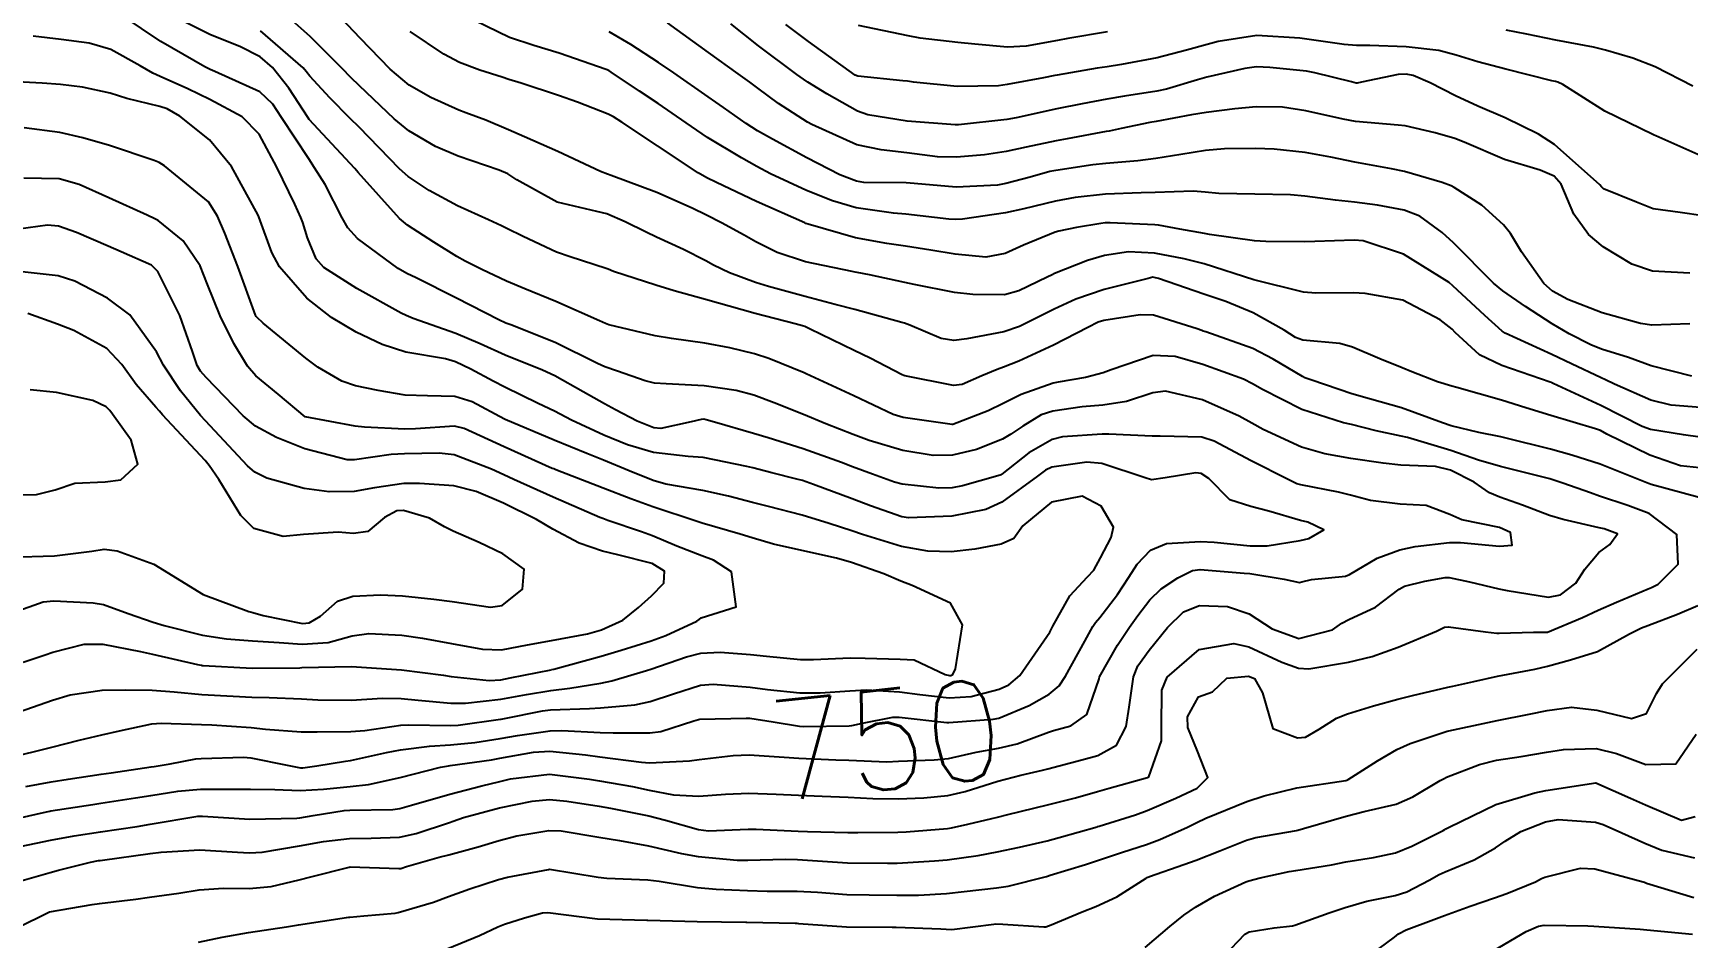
# Model space of a CAD drawing. Header units: metres. Extents: x 318500 to 325275, y 7408834 to 7428799.
# Drawn here: x 322921.5 to 322987.9, y 7421597.1 to 7421633.5 of the extents above; entities that cross this region are included whole.
import ezdxf
from ezdxf.enums import TextEntityAlignment as Align

# ---------------------------------------------------------------- set-up
doc = ezdxf.new("R2010")
doc.units = ezdxf.units.M
doc.header["$MEASUREMENT"] = 0
for name, color, linetype in [('Cotas', 45, 'Continuous'), ('Curvas de Nivel 1m', 11, 'Continuous'), ('Curvas de Nivel 5m', 15, 'Continuous'), ('Vias Primárias', 230, 'Continuous')]:
    doc.layers.add(name, color=color, linetype=linetype)
doc.styles.add('Style-STANDARD', font='STANDARD.shx')

msp = doc.modelspace()

# ---------------------------------------------------------------- linework, layer by layer
at = {"layer": 'Curvas de Nivel 1m', "flags": 128}
for points, elevation in [([(322920.702, 7421600.738), (322922.169, 7421601.046), (322923.122, 7421601.219), (322924.172, 7421601.383), (322925.643, 7421601.606), (322926.176, 7421601.69), (322928.086, 7421602.009), (322928.179, 7421602.017), (322928.266, 7421602.012), (322930.178, 7421601.889), (322932.061, 7421601.934), (322932.179, 7421601.951), (322932.718, 7421602.042), (322933.966, 7421602.241), (322934.184, 7421602.256), (322935.909, 7421602.287), (322936.193, 7421602.322), (322936.66, 7421602.458), (322938.199, 7421602.901), (322939.488, 7421603.236), (322940.205, 7421603.406), (322940.632, 7421603.51), (322942.208, 7421603.699), (322943.814, 7421603.504), (322944.205, 7421603.429), (322945.54, 7421603.206), (322946.202, 7421603.065), (322947.185, 7421602.865), (322948.2, 7421602.815), (322949.276, 7421602.9), (322950.201, 7421602.936), (322951.306, 7421602.898), (322952.201, 7421602.854), (322953.148, 7421602.823), (322954.2, 7421602.78), (322955.183, 7421602.729), (322956.2, 7421602.715), (322957.238, 7421602.752), (322958.202, 7421602.851), (322958.89, 7421603.006), (322960.207, 7421603.424), (322961.128, 7421603.666), (322962.004, 7421603.863), (322962.214, 7421603.917), (322963.573, 7421604.277), (322964.222, 7421604.452), (322964.969, 7421604.872), (322965.353, 7421605.609), (322965.472, 7421606.387), (322965.646, 7421607.606), (322965.827, 7421608.052), (322966.281, 7421608.683), (322967.018, 7421609.589), (322967.664, 7421610.215), (322968.304, 7421610.477), (322969.423, 7421610.434), (322970.299, 7421610.142), (322971.222, 7421609.531), (322972.286, 7421609.154), (322973.637, 7421609.5), (322974.022, 7421609.766), (322974.296, 7421609.904), (322975.371, 7421610.412), (322976.315, 7421611.128), (322976.532, 7421611.251), (322977.353, 7421611.454), (322978.162, 7421611.602), (322978.322, 7421611.6), (322979.141, 7421611.428), (322980.316, 7421611.147), (322980.647, 7421611.074), (322982.311, 7421610.813), (322982.794, 7421610.902), (322983.41, 7421611.374), (322983.766, 7421611.931), (322984.339, 7421612.604), (322984.773, 7421612.924), (322985.081, 7421613.349), (322984.543, 7421613.548), (322984.352, 7421613.587), (322982.901, 7421613.927), (322982.357, 7421614.087), (322981.268, 7421614.494), (322980.364, 7421614.815), (322979.947, 7421614.997), (322979.329, 7421615.426), (322978.377, 7421615.911), (322977.77, 7421616.058), (322976.38, 7421616.111), (322975.678, 7421616.18), (322974.383, 7421616.379), (322973.336, 7421616.555), (322972.39, 7421616.828), (322970.861, 7421617.543), (322970.404, 7421617.793), (322969.888, 7421618.075), (322968.417, 7421618.727), (322966.934, 7421619.08), (322966.421, 7421619.013), (322965.367, 7421618.659), (322964.414, 7421618.521), (322963.596, 7421618.449), (322962.409, 7421618.278), (322961.944, 7421618.12), (322961.207, 7421617.668), (322960.725, 7421617.345), (322960.392, 7421617.148), (322959.346, 7421616.73), (322958.382, 7421616.505), (322957.605, 7421616.488), (322956.384, 7421616.69), (322955.04, 7421617.1), (322954.394, 7421617.342), (322953.293, 7421617.771), (322952.405, 7421618.142), (322951.228, 7421618.614), (322950.411, 7421618.914), (322949.698, 7421619.106), (322948.415, 7421619.296), (322946.893, 7421619.377), (322946.415, 7421619.398), (322946.048, 7421619.498), (322944.933, 7421619.882), (322944.422, 7421620.054), (322944.126, 7421620.193), (322942.437, 7421621.024), (322940.649, 7421621.736), (322940.448, 7421621.813), (322940.163, 7421621.944), (322938.463, 7421622.806), (322936.845, 7421623.624), (322936.477, 7421623.802), (322936.129, 7421624.004), (322934.492, 7421625.2), (322934.1, 7421625.63), (322933.873, 7421626.029), (322933.191, 7421627.369), (322932.774, 7421628.046), (322932.535, 7421628.404), (322931.443, 7421630.067), (322931.09, 7421630.597), (322930.57, 7421631.093), (322928.761, 7421631.916), (322928.579, 7421631.994), (322928.505, 7421632.027), (322928.361, 7421632.103), (322926.595, 7421633.118), (322925.05, 7421634.153)], 751), ([(322920.941, 7421599.405), (322922.154, 7421599.76), (322922.486, 7421599.846), (322923.774, 7421600.164), (322924.093, 7421600.229), (322924.161, 7421600.241), (322924.256, 7421600.254), (322926.164, 7421600.516), (322926.618, 7421600.576), (322928.166, 7421600.669), (322929.675, 7421600.575), (322930.165, 7421600.539), (322930.668, 7421600.576), (322932.168, 7421600.826), (322933.128, 7421600.994), (322934.171, 7421601.115), (322935.046, 7421601.136), (322936.178, 7421601.177), (322936.853, 7421601.317), (322938.187, 7421601.765), (322938.336, 7421601.819), (322938.755, 7421601.962), (322940.194, 7421602.348), (322941.508, 7421602.616), (322942.198, 7421602.681), (322942.905, 7421602.617), (322944.195, 7421602.411), (322944.651, 7421602.34), (322946.192, 7421602.029), (322946.867, 7421601.853), (322948.185, 7421601.482), (322948.586, 7421601.432), (322950.185, 7421601.488), (322950.501, 7421601.489), (322952.185, 7421601.413), (322952.563, 7421601.397), (322954.184, 7421601.359), (322954.581, 7421601.357), (322956.185, 7421601.367), (322956.526, 7421601.384), (322958.187, 7421601.525), (322958.339, 7421601.547), (322958.999, 7421601.692), (322959.957, 7421601.917), (322960.193, 7421601.981), (322960.607, 7421602.087), (322962.198, 7421602.466), (322963.323, 7421602.755), (322964.204, 7421603.005), (322964.678, 7421603.142), (322966.21, 7421603.567), (322966.264, 7421603.599), (322966.78, 7421605.043), (322966.776, 7421605.592), (322966.787, 7421607.067), (322967, 7421607.589), (322968.281, 7421608.712), (322969.682, 7421608.947), (322970.283, 7421608.808), (322971.605, 7421608.199), (322972.274, 7421607.953), (322972.691, 7421607.93), (322974.277, 7421608.194), (322975.23, 7421608.431), (322976.283, 7421608.798), (322977.81, 7421609.447), (322978.138, 7421609.597), (322978.293, 7421609.619), (322979.78, 7421609.418), (322980.233, 7421609.355), (322980.289, 7421609.359), (322980.335, 7421609.364), (322981.707, 7421609.396), (322982.277, 7421609.404), (322983.674, 7421609.995), (322984.304, 7421610.28), (322985.05, 7421610.608), (322986.317, 7421611.135), (322986.454, 7421611.192), (322986.716, 7421611.326), (322987.515, 7421612.135), (322987.47, 7421613.319), (322986.358, 7421614.162), (322985.505, 7421614.486), (322984.365, 7421614.863), (322983.996, 7421614.995), (322982.89, 7421615.382), (322982.372, 7421615.552), (322982.152, 7421615.614), (322980.38, 7421616.05), (322979.497, 7421616.309), (322978.389, 7421616.697), (322976.649, 7421617.213), (322976.397, 7421617.27), (322975.4, 7421617.48), (322974.404, 7421617.735), (322974.088, 7421617.811), (322972.412, 7421618.334), (322970.83, 7421619.138), (322970.427, 7421619.369), (322970.062, 7421619.554), (322968.436, 7421620.149), (322967.32, 7421620.468), (322966.439, 7421620.503), (322964.751, 7421619.935), (322964.432, 7421619.806), (322963.723, 7421619.631), (322962.63, 7421619.444), (322962.426, 7421619.402), (322961.14, 7421618.948), (322960.413, 7421618.577), (322959.813, 7421618.281), (322958.401, 7421617.742), (322958.365, 7421617.736), (322956.404, 7421618.014), (322955.998, 7421618.144), (322954.417, 7421618.889), (322952.511, 7421619.779), (322952.43, 7421619.813), (322951.012, 7421620.384), (322950.431, 7421620.575), (322949.439, 7421620.821), (322948.437, 7421621.003), (322947.105, 7421621.188), (322946.442, 7421621.302), (322944.591, 7421621.745), (322944.448, 7421621.788), (322944.213, 7421621.894), (322942.461, 7421622.672), (322941.215, 7421623.186), (322940.473, 7421623.498), (322939.491, 7421623.955), (322938.816, 7421624.298), (322938.485, 7421624.485), (322937.56, 7421625.053), (322936.497, 7421625.734), (322936.176, 7421626.003), (322934.528, 7421627.859), (322934.385, 7421628.022), (322932.559, 7421629.983), (322932.509, 7421630.051), (322931.744, 7421631.235), (322931.083, 7421632.072), (322930.586, 7421632.494), (322929.771, 7421632.909), (322928.599, 7421633.383), (322927.121, 7421634.122)], 752), ([(322988.38, 7421616.002), (322987.615, 7421616.084), (322986.388, 7421616.511), (322984.657, 7421617.356), (322984.402, 7421617.492), (322984.196, 7421617.57), (322982.411, 7421618.094), (322981.401, 7421618.414), (322980.42, 7421618.719), (322978.639, 7421619.224), (322978.428, 7421619.282), (322977.859, 7421619.449), (322976.821, 7421619.852), (322976.435, 7421620.014), (322975.546, 7421620.372), (322974.444, 7421620.849), (322973.934, 7421620.987), (322972.446, 7421621.129), (322972.156, 7421621.233), (322971.694, 7421621.531), (322970.46, 7421622.217), (322969.356, 7421622.672), (322968.471, 7421622.97), (322966.657, 7421623.597), (322966.481, 7421623.646), (322966.433, 7421623.648), (322966.241, 7421623.604), (322964.843, 7421623.256), (322964.473, 7421623.16), (322963.342, 7421622.766), (322962.461, 7421622.369), (322961.984, 7421622.13), (322961.07, 7421621.671), (322960.448, 7421621.457), (322958.957, 7421621.182), (322958.444, 7421621.116), (322957.934, 7421621.197), (322956.672, 7421621.727), (322956.451, 7421621.807), (322956.345, 7421621.838), (322954.459, 7421622.361), (322953.674, 7421622.556), (322952.466, 7421622.88), (322950.991, 7421623.283), (322950.474, 7421623.435), (322949.437, 7421623.826), (322948.788, 7421624.14), (322948.485, 7421624.305), (322947.581, 7421624.758), (322946.494, 7421625.261), (322946.085, 7421625.455), (322945.238, 7421625.879), (322944.505, 7421626.193), (322944.11, 7421626.292), (322942.511, 7421626.669), (322940.894, 7421627.567), (322940.528, 7421627.798), (322940.186, 7421627.945), (322938.538, 7421628.507), (322937.633, 7421628.895), (322936.553, 7421629.53), (322935.969, 7421630.006), (322934.573, 7421631.335), (322934.226, 7421631.675), (322933.877, 7421632.031), (322932.599, 7421633.309), (322931.75, 7421634.063)], 754), ([(322988.065, 7421619.683), (322986.438, 7421620.09), (322985.53, 7421620.432), (322984.444, 7421620.769), (322984.009, 7421620.93), (322983.14, 7421621.38), (322982.456, 7421621.782), (322981.392, 7421622.474), (322980.475, 7421623.105), (322980.111, 7421623.416), (322978.504, 7421625.029), (322978.045, 7421625.447), (322977.153, 7421626.097), (322976.519, 7421626.342), (322975.454, 7421626.547), (322974.522, 7421626.666), (322973.765, 7421626.744), (322972.524, 7421626.904), (322971.95, 7421626.954), (322970.524, 7421626.99), (322969.071, 7421627.018), (322968.525, 7421627.07), (322968.05, 7421627.102), (322966.525, 7421627.058), (322965.96, 7421627.044), (322964.524, 7421626.987), (322963.311, 7421626.853), (322962.521, 7421626.709), (322961.248, 7421626.399), (322960.516, 7421626.242), (322958.791, 7421625.976), (322958.513, 7421625.964), (322958.236, 7421625.981), (322956.507, 7421626.188), (322956.018, 7421626.226), (322954.51, 7421626.441), (322953.567, 7421626.717), (322952.52, 7421627.132), (322951.07, 7421627.802), (322950.534, 7421628.092), (322949.91, 7421628.448), (322948.551, 7421629.263), (322947.689, 7421629.849), (322946.568, 7421630.628), (322945.817, 7421631.116), (322944.674, 7421631.889), (322944.581, 7421631.947), (322944.485, 7421631.988), (322942.591, 7421632.652), (322941.577, 7421632.949), (322940.6, 7421633.276), (322939.19, 7421633.961)], 757), ([(322987.993, 7421623.81), (322986.488, 7421623.895), (322985.665, 7421624.17), (322984.503, 7421624.876), (322983.923, 7421625.369), (322983.326, 7421626.186), (322982.816, 7421627.386), (322982.535, 7421627.708), (322981.983, 7421627.951), (322980.544, 7421628.371), (322978.923, 7421629.066), (322978.557, 7421629.216), (322977.768, 7421629.452), (322976.564, 7421629.734), (322976.276, 7421629.761), (322974.566, 7421629.896), (322974.074, 7421629.991), (322972.572, 7421630.332), (322971.635, 7421630.473), (322970.574, 7421630.491), (322969.724, 7421630.407), (322968.57, 7421630.265), (322967.98, 7421630.167), (322966.565, 7421629.908), (322966.309, 7421629.859), (322965.155, 7421629.621), (322964.672, 7421629.515), (322964.558, 7421629.496), (322962.992, 7421629.207), (322962.552, 7421629.128), (322961.341, 7421628.875), (322960.545, 7421628.703), (322959.667, 7421628.569), (322958.541, 7421628.466), (322957.779, 7421628.48), (322956.544, 7421628.641), (322955.524, 7421628.766), (322954.548, 7421628.969), (322952.735, 7421629.778), (322952.561, 7421629.876), (322951.401, 7421630.63), (322950.574, 7421631.242), (322950.248, 7421631.486), (322949.774, 7421631.822), (322948.592, 7421632.668), (322946.938, 7421633.857)], 759), ([(322988.547, 7421628.474), (322986.618, 7421629.329), (322986.56, 7421629.359), (322986.507, 7421629.384), (322984.574, 7421630.313), (322982.888, 7421631.386), (322982.683, 7421631.481), (322982.591, 7421631.508), (322982.447, 7421631.536), (322980.596, 7421631.999), (322979.47, 7421632.298), (322978.601, 7421632.569), (322977.904, 7421632.751), (322976.604, 7421632.903), (322975.138, 7421632.951), (322974.605, 7421632.955), (322974.108, 7421633), (322972.607, 7421633.208), (322972.329, 7421633.246), (322970.608, 7421633.354), (322969.052, 7421633.119), (322968.604, 7421633), (322967.785, 7421632.765), (322966.599, 7421632.457), (322965.166, 7421632.192), (322964.595, 7421632.102), (322964.19, 7421632.038), (322962.582, 7421631.764), (322962.489, 7421631.744), (322962.038, 7421631.658), (322960.577, 7421631.387), (322960.23, 7421631.338), (322958.576, 7421631.309), (322956.817, 7421631.488), (322956.578, 7421631.522), (322956.386, 7421631.541), (322954.58, 7421631.717), (322954.472, 7421631.761), (322952.6, 7421633.117), (322951.691, 7421633.799)], 761), ([(322964.609, 7421633.496), (322963.02, 7421633.231), (322962.603, 7421633.159), (322961.335, 7421632.933), (322960.598, 7421632.893), (322959.287, 7421633.013), (322958.6, 7421633.073), (322957.08, 7421633.248), (322956.604, 7421633.338), (322954.61, 7421633.76)], 762), ([(322988.111, 7421631.315), (322986.598, 7421632.099), (322985.698, 7421632.441), (322984.604, 7421632.77), (322984.124, 7421632.886), (322982.608, 7421633.172), (322981.438, 7421633.402), (322980.612, 7421633.573)], 762), ([(322988.365, 7421614.808), (322986.433, 7421615.329), (322986.37, 7421615.356), (322986.331, 7421615.37), (322984.382, 7421616.147), (322983.253, 7421616.511), (322982.39, 7421616.747), (322980.61, 7421617.195), (322980.397, 7421617.239), (322979.517, 7421617.423), (322978.404, 7421617.68), (322978.051, 7421617.799), (322976.414, 7421618.407), (322975.129, 7421618.773), (322974.422, 7421618.966), (322972.81, 7421619.514), (322972.53, 7421619.618), (322972.431, 7421619.668), (322971.257, 7421620.357), (322970.442, 7421620.79), (322968.561, 7421621.457), (322968.449, 7421621.487), (322968.389, 7421621.51), (322968.209, 7421621.574), (322966.458, 7421622.129), (322965.92, 7421622.146), (322964.454, 7421621.913), (322964.238, 7421621.847), (322963.813, 7421621.636), (322962.443, 7421620.924), (322961.043, 7421620.278), (322960.434, 7421620.035), (322960.171, 7421619.944), (322959.564, 7421619.689), (322958.772, 7421619.349), (322958.424, 7421619.306), (322956.468, 7421619.691), (322956.43, 7421619.699), (322956.362, 7421619.731), (322955.083, 7421620.397), (322954.439, 7421620.708), (322952.665, 7421621.56), (322952.449, 7421621.666), (322952.368, 7421621.701), (322952.063, 7421621.786), (322950.456, 7421622.201), (322949.938, 7421622.337), (322948.464, 7421622.75), (322947.213, 7421623.108), (322946.472, 7421623.327), (322944.77, 7421623.886), (322944.561, 7421623.969), (322944.481, 7421623.999), (322943.038, 7421624.464), (322942.487, 7421624.652), (322941.146, 7421625.281), (322940.497, 7421625.613), (322940.273, 7421625.719), (322939.754, 7421625.951), (322938.508, 7421626.519), (322937.371, 7421627.134), (322936.525, 7421627.693), (322936.175, 7421628.004), (322934.555, 7421629.671), (322934.202, 7421630.025), (322933.381, 7421630.851), (322932.577, 7421631.72), (322932.435, 7421631.909), (322932.309, 7421632.054), (322930.602, 7421633.539)], 753), ([(322988.417, 7421618.418), (322987.232, 7421618.508), (322986.421, 7421618.709), (322984.965, 7421619.352), (322984.608, 7421619.534), (322984.433, 7421619.616), (322983.234, 7421620.174), (322982.442, 7421620.552), (322980.57, 7421621.409), (322980.451, 7421621.49), (322979.763, 7421622.117), (322978.478, 7421623.31), (322978.322, 7421623.442), (322976.497, 7421624.582), (322974.874, 7421625.116), (322974.505, 7421625.143), (322972.928, 7421625.089), (322972.503, 7421625.074), (322970.967, 7421625.079), (322970.504, 7421625.118), (322968.708, 7421625.367), (322968.507, 7421625.401), (322967.512, 7421625.585), (322966.65, 7421625.737), (322966.511, 7421625.75), (322964.715, 7421625.83), (322964.512, 7421625.828), (322964.338, 7421625.806), (322963.359, 7421625.642), (322962.657, 7421625.5), (322962.507, 7421625.457), (322961.228, 7421624.94), (322960.494, 7421624.6), (322959.723, 7421624.456), (322958.493, 7421624.572), (322957.514, 7421624.733), (322956.492, 7421624.894), (322955.751, 7421625), (322954.495, 7421625.229), (322952.586, 7421625.779), (322952.5, 7421625.808), (322952.451, 7421625.83), (322950.513, 7421626.69), (322948.911, 7421627.448), (322948.527, 7421627.637), (322948.168, 7421627.844), (322946.546, 7421628.924), (322945.114, 7421629.882), (322944.771, 7421630.096), (322944.563, 7421630.203), (322943.331, 7421630.672), (322942.57, 7421630.949), (322941.067, 7421631.443), (322940.577, 7421631.591), (322940.309, 7421631.676), (322939.403, 7421631.958), (322938.585, 7421632.274), (322937.966, 7421632.603), (322936.603, 7421633.512)], 756), ([(322987.987, 7421621.785), (322986.456, 7421621.73), (322986.007, 7421621.787), (322984.463, 7421622.221), (322983.088, 7421622.763), (322982.476, 7421623.097), (322982.131, 7421623.393), (322981.227, 7421624.675), (322980.783, 7421625.407), (322980.513, 7421625.75), (322979.64, 7421626.542), (322978.528, 7421627.259), (322978.404, 7421627.317), (322978.048, 7421627.447), (322976.536, 7421627.89), (322976.015, 7421627.998), (322974.542, 7421628.265), (322973.577, 7421628.472), (322972.547, 7421628.658), (322971.293, 7421628.794), (322970.549, 7421628.824), (322969.307, 7421628.804), (322968.548, 7421628.739), (322967.547, 7421628.583), (322966.542, 7421628.421), (322965.822, 7421628.329), (322964.539, 7421628.216), (322964.015, 7421628.158), (322962.534, 7421627.941), (322962.294, 7421627.893), (322961.496, 7421627.666), (322960.527, 7421627.413), (322960.193, 7421627.35), (322958.526, 7421627.269), (322956.839, 7421627.414), (322956.526, 7421627.44), (322954.827, 7421627.454), (322954.526, 7421627.504), (322953.865, 7421627.767), (322952.54, 7421628.444), (322951.157, 7421629.194), (322950.556, 7421629.531), (322950.101, 7421629.817), (322949.194, 7421630.458), (322948.571, 7421630.897), (322947.197, 7421631.854), (322946.586, 7421632.271), (322945.474, 7421632.999), (322944.604, 7421633.502)], 758), ([(322921.181, 7421603.21), (322922.198, 7421603.397), (322922.874, 7421603.499), (322924.203, 7421603.698), (322924.604, 7421603.754), (322926.208, 7421603.993), (322926.327, 7421604.01), (322926.978, 7421604.118), (322928.005, 7421604.311), (322928.213, 7421604.327), (322929.915, 7421604.382), (322930.214, 7421604.353), (322931.666, 7421604.058), (322932.209, 7421603.961), (322932.295, 7421603.962), (322932.856, 7421604.04), (322934.018, 7421604.217), (322934.214, 7421604.254), (322935.658, 7421604.566), (322936.22, 7421604.674), (322937.385, 7421604.82), (322938.224, 7421604.88), (322939.206, 7421604.974), (322940.228, 7421605.131), (322940.913, 7421605.25), (322942.233, 7421605.443), (322942.693, 7421605.453), (322944.232, 7421605.378), (322944.756, 7421605.358), (322946.232, 7421605.357), (322946.672, 7421605.417), (322948.005, 7421605.842), (322948.181, 7421605.901), (322948.241, 7421605.913), (322950.099, 7421605.955), (322950.242, 7421605.943), (322951.185, 7421605.796), (322952.238, 7421605.633), (322952.396, 7421605.62), (322954.238, 7421605.645), (322954.343, 7421605.654), (322954.769, 7421605.752), (322955.988, 7421605.989), (322956.244, 7421605.991), (322958.163, 7421605.779), (322958.241, 7421605.775), (322960.02, 7421605.906), (322960.244, 7421605.948), (322961.456, 7421606.458), (322962.259, 7421606.913), (322962.667, 7421607.241), (322962.926, 7421607.64), (322963.691, 7421609.036), (322964.022, 7421609.624), (322964.128, 7421609.787), (322964.296, 7421609.989), (322965.009, 7421610.914), (322965.463, 7421611.609), (322965.799, 7421612.134), (322966.336, 7421612.691), (322966.97, 7421612.961), (322968.342, 7421613.044), (322968.892, 7421613.012), (322970.34, 7421612.868), (322971.011, 7421612.862), (322972.343, 7421613.084), (322972.692, 7421613.168), (322973.297, 7421613.506), (322972.653, 7421613.815), (322972.354, 7421613.885), (322971.084, 7421614.26), (322970.359, 7421614.443), (322969.514, 7421614.711), (322968.675, 7421615.567), (322968.373, 7421615.771), (322968.152, 7421615.794), (322966.927, 7421615.592), (322966.369, 7421615.517), (322966.115, 7421615.603), (322964.378, 7421616.179), (322963.783, 7421616.224), (322962.376, 7421616.023), (322962.117, 7421615.911), (322961.791, 7421615.659), (322960.359, 7421614.617), (322959.721, 7421614.321), (322958.354, 7421614.062), (322956.613, 7421613.986), (322956.353, 7421614.034), (322955.088, 7421614.48), (322954.36, 7421614.755), (322952.806, 7421615.335), (322952.367, 7421615.486), (322952.132, 7421615.548), (322951.135, 7421615.799), (322950.373, 7421615.993), (322950.13, 7421616.057), (322948.379, 7421616.414), (322947.771, 7421616.455), (322946.381, 7421616.615), (322945.334, 7421616.928), (322944.391, 7421617.31), (322943.082, 7421617.91), (322942.637, 7421618.151), (322942.404, 7421618.28), (322941.748, 7421618.585), (322940.413, 7421619.231), (322939.946, 7421619.478), (322939.045, 7421619.961), (322938.424, 7421620.258), (322938.032, 7421620.37), (322936.43, 7421620.644), (322935.49, 7421620.954), (322934.441, 7421621.447), (322933.455, 7421622.035), (322932.461, 7421622.812), (322931.365, 7421624.067), (322931.06, 7421624.645), (322930.53, 7421626.08), (322930.501, 7421626.147), (322929.434, 7421628.091), (322928.546, 7421629.164), (322927.356, 7421630.118), (322926.848, 7421630.411), (322926.564, 7421630.507), (322925.238, 7421630.821), (322924.569, 7421631.034), (322923.459, 7421631.283), (322922.572, 7421631.384), (322921.828, 7421631.446), (322920.573, 7421631.504)], 749), ([(322920.211, 7421604.289), (322921.746, 7421604.659), (322922.219, 7421604.788), (322923.322, 7421605.071), (322924.227, 7421605.277), (322924.941, 7421605.437), (322926.234, 7421605.717), (322926.606, 7421605.753), (322928.234, 7421605.698), (322928.649, 7421605.68), (322930.232, 7421605.575), (322930.796, 7421605.507), (322932.23, 7421605.402), (322932.872, 7421605.399), (322934.231, 7421605.409), (322934.786, 7421605.46), (322936.235, 7421605.662), (322936.554, 7421605.677), (322938.235, 7421605.649), (322938.536, 7421605.665), (322940.24, 7421605.907), (322940.265, 7421605.914), (322940.401, 7421605.938), (322941.922, 7421606.244), (322942.245, 7421606.28), (322943.805, 7421606.338), (322944.247, 7421606.363), (322945.633, 7421606.486), (322946.251, 7421606.613), (322947.183, 7421606.924), (322948.261, 7421607.269), (322948.774, 7421607.32), (322950.261, 7421607.188), (322950.953, 7421607.106), (322952.258, 7421606.971), (322953.068, 7421606.962), (322954.259, 7421607.051), (322954.926, 7421607.084), (322956.259, 7421607.006), (322957.073, 7421606.903), (322958.256, 7421606.772), (322959.127, 7421606.821), (322960.261, 7421607.112), (322960.649, 7421607.289), (322961.086, 7421607.668), (322962.288, 7421609.408), (322962.416, 7421609.648), (322963.089, 7421610.857), (322963.8, 7421611.628), (322964.053, 7421611.895), (322964.332, 7421612.39), (322964.76, 7421613.2), (322964.849, 7421613.615), (322964.358, 7421614.463), (322963.595, 7421614.864), (322962.36, 7421614.627), (322961.205, 7421613.667), (322960.851, 7421613.164), (322960.339, 7421612.941), (322959.286, 7421612.74), (322958.334, 7421612.631), (322957.388, 7421612.66), (322956.337, 7421612.836), (322954.777, 7421613.32), (322954.346, 7421613.465), (322953.427, 7421613.769), (322952.353, 7421614.099), (322951, 7421614.444), (322950.358, 7421614.607), (322949.392, 7421614.861), (322948.359, 7421615.087), (322946.871, 7421615.346), (322946.364, 7421615.491), (322945.403, 7421615.875), (322944.376, 7421616.3), (322943.706, 7421616.575), (322942.388, 7421617.108), (322940.425, 7421617.94), (322940.4, 7421617.954), (322939.094, 7421618.647), (322938.409, 7421618.866), (322937.308, 7421618.885), (322936.409, 7421618.914), (322935.319, 7421619.102), (322934.413, 7421619.29), (322933.864, 7421619.478), (322932.908, 7421620.043), (322932.425, 7421620.396), (322930.711, 7421621.811), (322930.449, 7421622.042), (322930.422, 7421622.08), (322930.404, 7421622.127), (322929.688, 7421624.088), (322929.17, 7421625.417), (322928.88, 7421626.096), (322928.509, 7421626.681), (322926.746, 7421628.127), (322926.532, 7421628.253), (322926.332, 7421628.334), (322924.542, 7421628.936), (322923.471, 7421629.246), (322922.549, 7421629.467), (322921.108, 7421629.645)], 748), ([(322920.913, 7421606.2), (322922.245, 7421606.676), (322922.962, 7421606.888), (322924.249, 7421607.079), (322925.186, 7421607.083), (322926.249, 7421607.071), (322927.139, 7421607.006), (322928.248, 7421606.905), (322929.506, 7421606.828), (322930.247, 7421606.799), (322930.954, 7421606.777), (322932.247, 7421606.726), (322932.897, 7421606.691), (322934.247, 7421606.677), (322935.504, 7421606.751), (322936.247, 7421606.744), (322936.933, 7421606.676), (322938.246, 7421606.552), (322938.835, 7421606.55), (322940.248, 7421606.715), (322941.276, 7421606.904), (322942.257, 7421607.056), (322943.018, 7421607.15), (322944.262, 7421607.353), (322944.7, 7421607.447), (322946.095, 7421607.863), (322946.271, 7421607.917), (322947.71, 7421608.411), (322948.277, 7421608.563), (322949.053, 7421608.603), (322950.277, 7421608.502), (322950.914, 7421608.439), (322952.275, 7421608.309), (322952.806, 7421608.305), (322954.276, 7421608.371), (322954.878, 7421608.353), (322956.276, 7421608.316), (322956.845, 7421608.291), (322958.087, 7421607.703), (322958.269, 7421607.659), (322958.311, 7421607.658), (322958.391, 7421607.699), (322958.498, 7421607.924), (322958.78, 7421609.695), (322958.303, 7421610.56), (322956.765, 7421611.272), (322956.316, 7421611.451), (322955.628, 7421611.74), (322954.327, 7421612.2), (322953.727, 7421612.368), (322952.333, 7421612.674), (322951.195, 7421612.939), (322950.341, 7421613.187), (322949.863, 7421613.337), (322948.339, 7421613.782), (322948.135, 7421613.842), (322946.349, 7421614.432), (322945.47, 7421614.757), (322944.359, 7421615.181), (322942.457, 7421615.919), (322942.371, 7421615.956), (322942.315, 7421615.976), (322940.384, 7421616.843), (322938.776, 7421617.582), (322938.395, 7421617.665), (322936.827, 7421617.56), (322936.393, 7421617.551), (322934.777, 7421617.633), (322934.395, 7421617.668), (322932.4, 7421618.05), (322931.304, 7421618.961), (322930.416, 7421619.695), (322930.075, 7421620.083), (322929.535, 7421620.987), (322928.976, 7421622.095), (322928.469, 7421623.365), (322928.173, 7421624.105), (322927.491, 7421625.116), (322926.498, 7421625.927), (322926.364, 7421625.998), (322926.045, 7421626.137), (322924.51, 7421626.832), (322923.315, 7421627.375), (322922.521, 7421627.605), (322921.1, 7421627.623)], 747), ([(322921.066, 7421608.198), (322921.96, 7421608.489), (322922.266, 7421608.595), (322923.515, 7421608.924), (322924.271, 7421608.918), (322925.776, 7421608.629), (322926.266, 7421608.512), (322928.072, 7421608.103), (322928.23, 7421608.071), (322928.26, 7421608.065), (322928.294, 7421608.065), (322930.259, 7421607.955), (322932.181, 7421607.973), (322932.259, 7421607.977), (322934.26, 7421608.02), (322936.259, 7421607.889), (322937.954, 7421607.672), (322938.257, 7421607.627), (322939.775, 7421607.467), (322940.256, 7421607.494), (322940.628, 7421607.564), (322942.27, 7421607.896), (322942.29, 7421607.9), (322942.372, 7421607.918), (322944.276, 7421608.441), (322945.083, 7421608.683), (322946.282, 7421609.052), (322946.872, 7421609.267), (322948.123, 7421609.842), (322948.216, 7421609.916), (322948.292, 7421609.972), (322949.702, 7421610.416), (322949.515, 7421611.822), (322948.792, 7421612.298), (322948.326, 7421612.467), (322947.321, 7421612.859), (322946.334, 7421613.269), (322945.893, 7421613.424), (322944.547, 7421613.887), (322944.341, 7421613.965), (322944.225, 7421614.009), (322942.354, 7421614.823), (322940.772, 7421615.527), (322940.367, 7421615.717), (322939.872, 7421615.947), (322938.378, 7421616.522), (322937.768, 7421616.59), (322936.378, 7421616.561), (322935.851, 7421616.532), (322934.374, 7421616.319), (322934.076, 7421616.323), (322932.381, 7421616.768), (322931.237, 7421617.218), (322930.394, 7421617.677), (322929.904, 7421618.085), (322928.415, 7421619.622), (322928.196, 7421619.882), (322928.06, 7421620.105), (322927.873, 7421620.664), (322927.36, 7421622.116), (322926.476, 7421623.879), (322926.221, 7421624.134), (322925.008, 7421624.675), (322924.487, 7421624.9), (322923.214, 7421625.451), (322922.495, 7421625.705), (322922.047, 7421625.738), (322920.493, 7421625.521)], 746), ([(322920.522, 7421612.407), (322922.323, 7421612.461), (322923.83, 7421612.66), (322924.326, 7421612.73), (322924.846, 7421612.673), (322926.32, 7421612.13), (322928.302, 7421610.908), (322930.136, 7421610.238), (322930.292, 7421610.193), (322930.707, 7421610.074), (322932.286, 7421609.756), (322932.558, 7421609.774), (322933.015, 7421610.039), (322933.688, 7421610.64), (322934.302, 7421610.846), (322935.413, 7421610.899), (322936.303, 7421610.862), (322937.554, 7421610.729), (322938.3, 7421610.628), (322939.833, 7421610.41), (322940.298, 7421610.472), (322941.117, 7421611.123), (322941.18, 7421611.931), (322940.326, 7421612.55), (322939.373, 7421612.997), (322938.335, 7421613.45), (322937.994, 7421613.632), (322937.382, 7421613.984), (322936.344, 7421614.292), (322936.071, 7421614.276), (322935.581, 7421614.008), (322934.91, 7421613.439), (322934.333, 7421613.365), (322933.721, 7421613.417), (322932.333, 7421613.32), (322931.516, 7421613.247), (322930.335, 7421613.568), (322929.812, 7421614.085), (322928.928, 7421615.528), (322928.536, 7421616.098), (322928.373, 7421616.295), (322926.666, 7421618.126), (322926.544, 7421618.27), (322926.403, 7421618.435), (322925.611, 7421619.341), (322925.033, 7421620.151), (322924.429, 7421620.787), (322923.103, 7421621.511), (322922.444, 7421621.761), (322921.253, 7421622.198)], 744), ([(322920.351, 7421614.918), (322921.612, 7421614.93), (322922.354, 7421615.122), (322923.152, 7421615.378), (322924.359, 7421615.442), (322924.999, 7421615.512), (322925.678, 7421616.14), (322925.413, 7421617.116), (322924.653, 7421618.156), (322924.546, 7421618.302), (322924.403, 7421618.453), (322923.866, 7421618.705), (322922.408, 7421619.025), (322921.347, 7421619.134)], 743), ([(322920.798, 7421597.522), (322922.13, 7421598.18), (322923.835, 7421598.463), (322924.135, 7421598.506), (322925.591, 7421598.685), (322926.139, 7421598.76), (322927.326, 7421598.929), (322928.144, 7421599.057), (322929.11, 7421599.126), (322930.145, 7421599.105), (322931.023, 7421599.19), (322932.151, 7421599.461), (322932.617, 7421599.579), (322934.159, 7421599.974), (322934.198, 7421599.981), (322936.159, 7421599.908), (322936.238, 7421599.92), (322936.465, 7421599.995), (322937.779, 7421600.363), (322938.167, 7421600.464), (322939.341, 7421600.784), (322940.176, 7421601.04), (322940.887, 7421601.225), (322942.183, 7421601.442), (322942.672, 7421601.424), (322944.179, 7421601.173), (322945.01, 7421601.045), (322946.175, 7421600.828), (322947.498, 7421600.519), (322948.168, 7421600.39), (322949.732, 7421600.252), (322950.167, 7421600.251), (322951.666, 7421600.289), (322952.167, 7421600.276), (322953.764, 7421600.166), (322954.166, 7421600.146), (322955.773, 7421600.129), (322956.166, 7421600.132), (322957.656, 7421600.22), (322958.168, 7421600.263), (322959.417, 7421600.442), (322960.174, 7421600.584), (322961.068, 7421600.775), (322962.181, 7421601.029), (322962.666, 7421601.16), (322964.19, 7421601.593), (322964.211, 7421601.599), (322964.273, 7421601.619), (322965.726, 7421602.074), (322966.196, 7421602.24), (322967.352, 7421602.733), (322968.206, 7421603.133), (322968.635, 7421603.564), (322968.226, 7421604.629), (322967.826, 7421605.576), (322967.816, 7421606.007), (322968.259, 7421606.81), (322968.82, 7421607.003), (322969.403, 7421607.553), (322970.271, 7421607.634), (322970.513, 7421607.538), (322970.834, 7421606.961), (322971.24, 7421605.53), (322972.235, 7421605.164), (322972.559, 7421605.191), (322973.109, 7421605.507), (322973.797, 7421605.946), (322974.249, 7421606.117), (322975.287, 7421606.443), (322976.259, 7421606.713), (322976.857, 7421606.858), (322978.266, 7421607.193), (322978.469, 7421607.235), (322979.314, 7421607.424), (322980.272, 7421607.63), (322981.758, 7421607.912), (322982.276, 7421608.035), (322983.193, 7421608.29), (322984.283, 7421608.626), (322985.568, 7421609.341), (322986.05, 7421609.578), (322986.295, 7421609.675), (322987.496, 7421610.124), (322988.307, 7421610.467)], 753), ([(322928.113, 7421596.953), (322929.057, 7421597.155), (322930.123, 7421597.343), (322931.644, 7421597.576), (322932.126, 7421597.653), (322934.059, 7421597.951), (322934.129, 7421597.956), (322934.185, 7421597.964), (322934.746, 7421598.014), (322936.012, 7421598.121), (322936.132, 7421598.145), (322937.551, 7421598.567), (322938.142, 7421598.787), (322939, 7421599.104), (322940.153, 7421599.474), (322940.522, 7421599.569), (322942.159, 7421599.879), (322942.197, 7421599.882), (322944.155, 7421599.563), (322944.509, 7421599.53), (322946.154, 7421599.457), (322946.601, 7421599.408), (322948.15, 7421599.155), (322948.896, 7421599.081), (322950.148, 7421599.027), (322950.937, 7421599.01), (322952.148, 7421599.007), (322952.961, 7421598.959), (322954.147, 7421598.876), (322955.034, 7421598.86), (322956.147, 7421598.847), (322957.022, 7421598.841), (322958.148, 7421598.906), (322958.857, 7421598.986), (322960.152, 7421599.135), (322960.621, 7421599.205), (322962.159, 7421599.593), (322962.201, 7421599.608), (322962.307, 7421599.648), (322963.721, 7421600.073), (322964.169, 7421600.218), (322965.213, 7421600.571), (322966.179, 7421600.88), (322966.702, 7421601.072), (322967.816, 7421601.576), (322968.192, 7421601.756), (322968.559, 7421601.93), (322970.201, 7421602.607), (322970.902, 7421602.834), (322972.206, 7421603.151), (322974.172, 7421603.453), (322974.21, 7421603.462), (322974.271, 7421603.489), (322975.454, 7421604.239), (322976.228, 7421604.686), (322976.756, 7421604.931), (322978.24, 7421605.424), (322978.305, 7421605.439), (322979.883, 7421605.777), (322980.247, 7421605.854), (322981.533, 7421606.115), (322982.253, 7421606.262), (322983.243, 7421606.387), (322984.254, 7421606.271), (322985.648, 7421605.94), (322986.252, 7421606.141), (322986.648, 7421606.942), (322986.892, 7421607.324), (322988.284, 7421608.724)], 754), ([(322966.121, 7421596.747), (322967.108, 7421597.585), (322967.67, 7421598.044), (322968.142, 7421598.364), (322968.901, 7421598.806), (322970.158, 7421599.382), (322970.276, 7421599.421), (322970.741, 7421599.534), (322971.896, 7421599.79), (322972.165, 7421599.834), (322973.6, 7421600.067), (322974.17, 7421600.181), (322975.288, 7421600.359), (322976.176, 7421600.539), (322976.828, 7421600.806), (322978.08, 7421601.441), (322978.152, 7421601.479), (322978.191, 7421601.502), (322978.331, 7421601.578), (322980.201, 7421602.485), (322981.762, 7421602.951), (322982.207, 7421603.041), (322984.21, 7421603.36), (322985.602, 7421602.737), (322986.201, 7421602.47), (322987.652, 7421601.859), (322988.197, 7421602.001)], 756), ([(322968.485, 7421595.564), (322970.127, 7421597.273), (322970.299, 7421597.368), (322971.299, 7421597.528), (322972.034, 7421597.619), (322972.132, 7421597.642), (322973.502, 7421598.137), (322974.143, 7421598.345), (322975.024, 7421598.6), (322976.151, 7421598.83), (322976.63, 7421598.978), (322977.528, 7421599.446), (322977.93, 7421599.675), (322978.165, 7421599.779), (322979.332, 7421600.264), (322980.18, 7421600.745), (322980.571, 7421601.017), (322981.202, 7421601.395), (322982.194, 7421601.794), (322982.695, 7421601.875), (322984.194, 7421601.772), (322984.514, 7421601.676), (322985.258, 7421601.344), (322986.184, 7421600.934), (322986.859, 7421600.644), (322988.175, 7421600.341)], 757), ([(322974.842, 7421596.204), (322976.127, 7421597.162), (322976.29, 7421597.297), (322976.599, 7421597.455), (322977.711, 7421597.87), (322978.139, 7421598.033), (322979.164, 7421598.406), (322980.15, 7421598.734), (322980.643, 7421598.912), (322981.797, 7421599.385), (322982.034, 7421599.51), (322982.163, 7421599.573), (322983.603, 7421599.931), (322984.168, 7421599.898), (322986.112, 7421599.379), (322986.161, 7421599.364), (322986.243, 7421599.329), (322988.152, 7421598.754)], 758), ([(322980.122, 7421596.62), (322981.413, 7421597.391), (322981.911, 7421597.605), (322982.134, 7421597.645), (322983.889, 7421597.607), (322984.134, 7421597.599), (322985.989, 7421597.475), (322986.132, 7421597.46), (322987.662, 7421597.315), (322988.098, 7421597.279)], 759)]:
    msp.add_lwpolyline(points, dxfattribs=dict(at, elevation=elevation))
at = {"layer": 'Curvas de Nivel 5m', "flags": 128}
for points, elevation in [([(322988.399, 7421617.229), (322987.736, 7421617.317), (322986.403, 7421617.543), (322986.078, 7421617.662), (322984.417, 7421618.496), (322982.5, 7421619.389), (322982.452, 7421619.412), (322982.43, 7421619.422), (322982.377, 7421619.444), (322980.437, 7421620.101), (322979.548, 7421620.531), (322978.568, 7421621.438), (322978.452, 7421621.559), (322977.962, 7421621.943), (322976.469, 7421622.73), (322974.956, 7421623.002), (322974.473, 7421623.024), (322972.971, 7421623.014), (322972.473, 7421623.055), (322970.48, 7421623.55), (322968.489, 7421624.186), (322967.68, 7421624.394), (322966.495, 7421624.618), (322965.446, 7421624.665), (322964.493, 7421624.521), (322963.8, 7421624.327), (322962.482, 7421623.804), (322962.38, 7421623.753), (322962.185, 7421623.654), (322961.044, 7421623.098), (322960.469, 7421622.948), (322959.204, 7421622.958), (322958.47, 7421623.031), (322956.844, 7421623.355), (322956.476, 7421623.444), (322955.053, 7421623.751), (322954.562, 7421623.84), (322954.481, 7421623.855), (322954.361, 7421623.881), (322952.485, 7421624.262), (322951.34, 7421624.648), (322950.493, 7421625.068), (322950.013, 7421625.335), (322949.104, 7421625.831), (322948.504, 7421626.138), (322947.935, 7421626.42), (322946.518, 7421627.048), (322944.68, 7421627.735), (322944.528, 7421627.789), (322944.256, 7421627.894), (322942.542, 7421628.693), (322941.202, 7421629.281), (322940.554, 7421629.571), (322939.641, 7421629.954), (322938.844, 7421630.247), (322938.564, 7421630.361), (322937.442, 7421630.86), (322936.574, 7421631.365), (322935.81, 7421632.008), (322934.599, 7421633.254), (322933.847, 7421634.031)], 755), ([(322988.518, 7421626.109), (322987.594, 7421626.245), (322986.521, 7421626.399), (322985.846, 7421626.663), (322984.528, 7421627.205), (322984.443, 7421627.275), (322984.37, 7421627.362), (322982.554, 7421628.973), (322981.91, 7421629.397), (322980.57, 7421630.044), (322979.479, 7421630.524), (322978.582, 7421630.938), (322977.56, 7421631.455), (322976.876, 7421631.749), (322976.593, 7421631.798), (322976.278, 7421631.789), (322974.806, 7421631.488), (322974.634, 7421631.444), (322974.589, 7421631.447), (322974.403, 7421631.493), (322972.937, 7421631.859), (322972.594, 7421631.917), (322971.126, 7421632.072), (322970.595, 7421632.093), (322970.121, 7421632.029), (322968.591, 7421631.677), (322968.227, 7421631.575), (322966.974, 7421631.204), (322966.583, 7421631.118), (322965.284, 7421630.915), (322964.577, 7421630.795), (322963.592, 7421630.617), (322962.568, 7421630.411), (322960.941, 7421630.051), (322960.563, 7421629.989), (322958.626, 7421629.775), (322958.561, 7421629.771), (322958.496, 7421629.775), (322956.562, 7421629.919), (322954.983, 7421630.172), (322954.566, 7421630.319), (322953.335, 7421631.01), (322952.577, 7421631.477), (322952.395, 7421631.6), (322952.138, 7421631.787), (322950.597, 7421632.941), (322949.48, 7421633.827)], 760), ([(322920.176, 7421601.776), (322922.004, 7421602.183), (322922.141, 7421602.22), (322922.181, 7421602.226), (322923.865, 7421602.483), (322924.186, 7421602.532), (322925.579, 7421602.749), (322926.191, 7421602.847), (322927.286, 7421603.021), (322928.195, 7421603.1), (322929.19, 7421603.095), (322930.195, 7421603.105), (322931.169, 7421603.092), (322932.195, 7421603.042), (322933.136, 7421603.096), (322934.198, 7421603.2), (322934.93, 7421603.285), (322936.206, 7421603.562), (322937.83, 7421603.976), (322938.144, 7421604.038), (322938.211, 7421604.046), (322939.877, 7421604.283), (322940.216, 7421604.341), (322941.564, 7421604.582), (322942.221, 7421604.623), (322943.643, 7421604.474), (322944.218, 7421604.396), (322945.901, 7421604.179), (322946.214, 7421604.158), (322947.821, 7421604.239), (322948.217, 7421604.287), (322949.582, 7421604.457), (322950.22, 7421604.474), (322951.622, 7421604.386), (322952.218, 7421604.338), (322953.703, 7421604.28), (322954.217, 7421604.26), (322955.753, 7421604.201), (322956.217, 7421604.224), (322957.649, 7421604.278), (322958.22, 7421604.335), (322959.331, 7421604.581), (322960.226, 7421604.751), (322960.974, 7421604.924), (322962.236, 7421605.386), (322962.434, 7421605.451), (322963.141, 7421605.636), (322963.777, 7421606.097), (322964.269, 7421607.534), (322964.281, 7421607.609), (322965.01, 7421608.885), (322965.493, 7421609.608), (322965.83, 7421610.071), (322966.307, 7421610.701), (322966.764, 7421611.142), (322967.433, 7421611.583), (322968.026, 7421611.873), (322968.325, 7421611.914), (322970.095, 7421611.772), (322970.323, 7421611.751), (322971.696, 7421611.526), (322972.318, 7421611.399), (322972.413, 7421611.424), (322972.801, 7421611.513), (322974.164, 7421611.651), (322974.323, 7421611.714), (322975.435, 7421612.378), (322976.339, 7421612.712), (322976.961, 7421612.84), (322978.343, 7421612.998), (322978.778, 7421612.999), (322980.342, 7421612.848), (322980.848, 7421612.9), (322980.786, 7421613.406), (322980.352, 7421613.606), (322978.837, 7421613.915), (322978.357, 7421614.119), (322977.396, 7421614.49), (322976.361, 7421614.535), (322975.161, 7421614.683), (322974.364, 7421614.9), (322973.887, 7421615.019), (322972.368, 7421615.312), (322972.209, 7421615.362), (322971.855, 7421615.528), (322970.381, 7421616.274), (322968.888, 7421617.069), (322968.395, 7421617.23), (322966.717, 7421617.273), (322966.395, 7421617.266), (322964.662, 7421617.351), (322964.396, 7421617.353), (322962.795, 7421617.243), (322962.392, 7421617.132), (322961.451, 7421616.597), (322960.371, 7421615.745), (322960.332, 7421615.719), (322960.203, 7421615.682), (322958.787, 7421615.275), (322958.365, 7421615.192), (322957.838, 7421615.181), (322956.366, 7421615.338), (322956.052, 7421615.42), (322955.173, 7421615.748), (322954.374, 7421616.045), (322953.929, 7421616.213), (322952.385, 7421616.765), (322950.983, 7421617.209), (322950.393, 7421617.375), (322948.827, 7421617.834), (322948.493, 7421617.93), (322948.401, 7421617.949), (322948.298, 7421617.944), (322947.892, 7421617.845), (322946.67, 7421617.583), (322946.396, 7421617.609), (322945.727, 7421617.87), (322944.852, 7421618.331), (322944.407, 7421618.567), (322943.559, 7421619.05), (322942.418, 7421619.694), (322941.92, 7421619.925), (322940.429, 7421620.525), (322939.418, 7421620.972), (322938.441, 7421621.387), (322936.728, 7421621.996), (322936.452, 7421622.108), (322936.247, 7421622.208), (322934.468, 7421623.203), (322933.146, 7421624.04), (322932.83, 7421624.391), (322932.492, 7421625.234), (322932.298, 7421625.853), (322932.222, 7421626.054), (322931.976, 7421626.59), (322931.253, 7421628.069), (322930.55, 7421629.392), (322929.858, 7421630.087), (322928.567, 7421630.784), (322927.676, 7421631.218), (322926.576, 7421631.711), (322926.282, 7421631.84), (322925.765, 7421632.142), (322924.59, 7421632.799), (322923.715, 7421633.047), (322922.595, 7421633.192), (322921.467, 7421633.327)], 750), ([(322920.713, 7421610.204), (322921.869, 7421610.614), (322922.297, 7421610.654), (322923.881, 7421610.579), (322924.295, 7421610.51), (322925.284, 7421610.145), (322926.285, 7421609.8), (322926.738, 7421609.668), (322928.278, 7421609.288), (322929.234, 7421609.132), (322930.275, 7421609.051), (322931.348, 7421608.989), (322932.273, 7421608.918), (322933.323, 7421608.986), (322934.278, 7421609.248), (322934.951, 7421609.342), (322936.279, 7421609.277), (322937.1, 7421609.165), (322938.275, 7421608.949), (322939.507, 7421608.716), (322940.271, 7421608.698), (322941.317, 7421608.893), (322942.282, 7421609.072), (322943.728, 7421609.341), (322944.286, 7421609.493), (322945.151, 7421609.877), (322945.774, 7421610.392), (322946.305, 7421610.858), (322946.793, 7421611.375), (322946.82, 7421611.855), (322946.323, 7421612.156), (322944.953, 7421612.507), (322944.328, 7421612.659), (322943.396, 7421612.969), (322942.336, 7421613.541), (322941.681, 7421613.927), (322940.35, 7421614.586), (322939.263, 7421615.05), (322938.359, 7421615.27), (322936.987, 7421615.364), (322936.361, 7421615.376), (322935.171, 7421615.199), (322934.355, 7421615.049), (322933.353, 7421615.037), (322932.357, 7421615.166), (322930.852, 7421615.583), (322930.366, 7421615.822), (322930.079, 7421616.083), (322928.397, 7421617.881), (322928.196, 7421618.103), (322927.386, 7421619.091), (322926.707, 7421620.126), (322926.428, 7421620.656), (322925.36, 7421622.146), (322924.46, 7421622.815), (322923.151, 7421623.492), (322922.473, 7421623.704), (322920.786, 7421623.895)], 745), ([(322938.117, 7421596.706), (322939.396, 7421597.224), (322940.126, 7421597.566), (322940.392, 7421597.673), (322941.203, 7421597.929), (322941.924, 7421598.131), (322942.133, 7421598.146), (322944.13, 7421597.89), (322946.112, 7421597.843), (322946.13, 7421597.843), (322946.148, 7421597.842), (322948.13, 7421597.793), (322950.082, 7421597.763), (322950.13, 7421597.766), (322952.064, 7421597.716), (322952.129, 7421597.715), (322952.197, 7421597.712), (322954.128, 7421597.575), (322955.956, 7421597.56), (322956.128, 7421597.562), (322957.918, 7421597.493), (322958.128, 7421597.478), (322958.354, 7421597.471), (322960.037, 7421597.681), (322960.119, 7421597.691), (322960.402, 7421597.676), (322962.045, 7421597.567), (322962.129, 7421597.573), (322962.351, 7421597.647), (322963.595, 7421598.171), (322964.142, 7421598.39), (322964.987, 7421598.772), (322966.159, 7421599.524), (322966.205, 7421599.553), (322966.296, 7421599.598), (322967.673, 7421600.072), (322968.17, 7421600.255), (322969.113, 7421600.619), (322970.183, 7421601.054), (322970.558, 7421601.163), (322972.189, 7421601.439), (322972.254, 7421601.454), (322972.471, 7421601.516), (322974.195, 7421602.015), (322974.915, 7421602.197), (322976.2, 7421602.497), (322976.868, 7421602.789), (322977.959, 7421603.443), (322978.119, 7421603.533), (322978.212, 7421603.577), (322979.544, 7421604.096), (322980.223, 7421604.264), (322981.211, 7421604.414), (322982.228, 7421604.58), (322982.918, 7421604.691), (322984.231, 7421604.738), (322985.05, 7421604.525), (322986.221, 7421604.092), (322987.423, 7421604.117), (322988.24, 7421605.31)], 755)]:
    msp.add_lwpolyline(points, dxfattribs=dict(at, elevation=elevation))
at = {"layer": 'Vias Primárias'}
for points in [[(323715.644, 7420145.548, 0), (323709.04, 7420132.939)], [(323831.088, 7420001.787, 0), (323833.844, 7420008.443, 0.220888)]]:
    msp.add_lwpolyline(points, format="xyb", dxfattribs=at)

# ---------------------------------------------------------------- texts
at = {"layer": 'Cotas', "style": 'Style-STANDARD'}
msp.add_text('750', height=4, rotation=6.16054, dxfattribs=at).set_placement((322955.708, 7421605.09, 750), align=Align.MIDDLE_CENTER)

doc.saveas('drawing.dxf')
